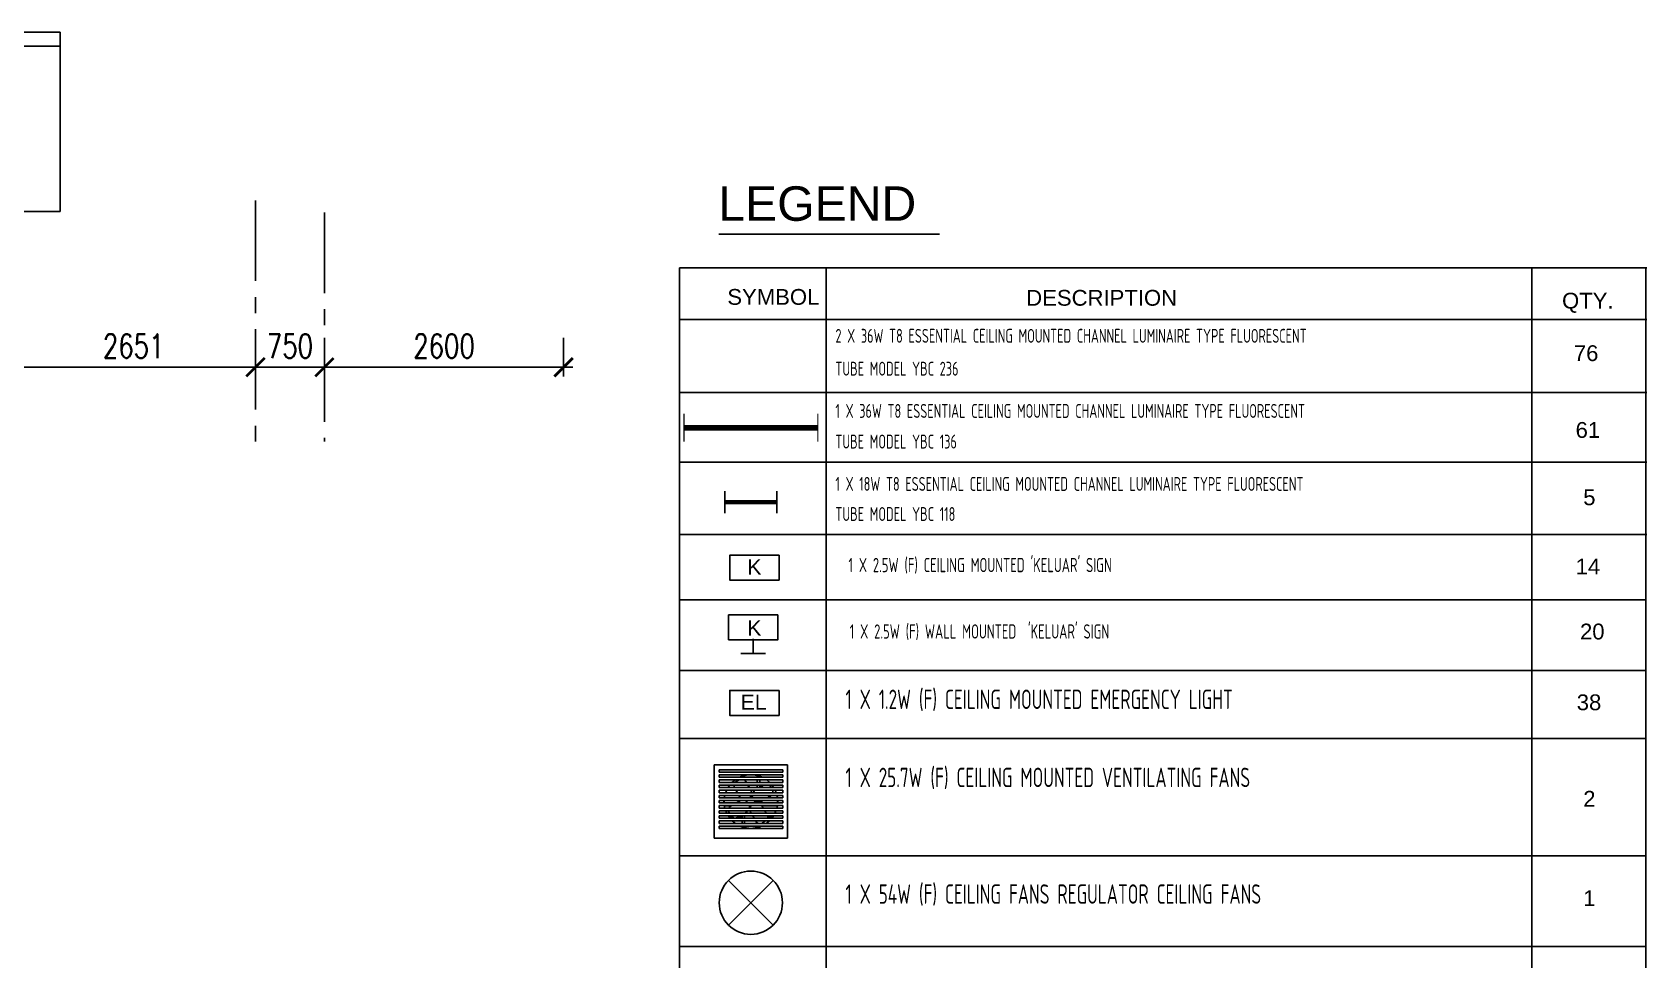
# Model space of a CAD drawing. Header units: inches. Extents: x -106706990 to 300603, y -86718466 to 1728185.
# Drawn here: x 155381 to 172937, y 11373 to 21460 of the extents above; entities that cross this region are included whole.
import ezdxf

# ---------------------------------------------------------------- set-up
doc = ezdxf.new("R2010")
doc.units = ezdxf.units.IN
doc.header["$MEASUREMENT"] = 0
doc.linetypes.add('CENTER', pattern=[2, 1.25, -0.25, 0.25, -0.25])
doc.linetypes.add('DASHED2', pattern=[0.375, 0.25, -0.125])
for name, color, linetype in [('A-ELEV3', 9, 'Continuous'), ('A-TXTBOMBA', 7, 'Continuous'), ('A-WALL', 1, 'Continuous'), ('area', 3, 'Continuous'), ('Dim', 7, 'Continuous'), ('Edges', 7, 'Continuous'), ('ELECT', 6, 'Continuous'), ('elk_LAMPU', 6, 'Continuous'), ('Grid', 8, 'CENTER'), ('lamb(new)', 5, 'Continuous'), ('LAMPU', 7, 'Continuous')]:
    doc.layers.add(name, color=color, linetype=linetype)
doc.layers.get('area').off()
doc.layers.get('elk_LAMPU').off()
doc.styles.add('arial', font='arial.ttf')
doc.styles.add('ARIAL2', font='arial.ttf', dxfattribs={"height": 200})
doc.styles.add('DIM', font='dim', dxfattribs={"width": 0.75})
doc.styles.add('DIM125', font='romans.shx', dxfattribs={"width": 0.75, "height": 260, "bigfont": '@extfont2.shx'})
doc.dimstyles.new('DIM 125', dxfattribs={"dimtxt": 260, "dimasz": 200, "dimexe": 100, "dimexo": 70, "dimgap": 100, "dimtad": 1, "dimtoh": 1, "dimdec": 0, "dimzin": 0, "dimdsep": 46, "dimtxsty": 'DIM125', "dimblk": 'ARCHTICK', "dimcen": 0.09, "dimdle": 100, "dimclrd": 132, "dimclre": 4, "dimclrt": 50, "dimadec": 0, "dimazin": 0, "dimtfac": 1, "dimtdec": 0, "dimtmove": 1, "dimatfit": 3, "dimfxl": 1, "dimtzin": 0, "dimarcsym": 0})

# ---------------------------------------------------------------- blocks, each defined once
blk = doc.blocks.new('_ArchTick')
at = {"color": 0, "linetype": 'ByBlock', "const_width": 0.15}
blk.add_lwpolyline([(-0.5, -0.5), (0.5, 0.5)], dxfattribs=at)
blk = doc.blocks.new('*D570')
at = {"layer": 'DEFPOINTS', "color": 0, "transparency": 16777216}
for p in [(155158, 18205), (157808, 18205), (155158, 17817)]:
    blk.add_point(p, dxfattribs=at)
at = {"layer": 'Dim', "color": 4, "lineweight": -2, "transparency": 16777216}
for p, q in [((155158, 18135), (155158, 17717)), ((157808, 18135), (157808, 17717))]:
    blk.add_line(p, q, dxfattribs=at)
at = {"layer": 'Dim', "color": 132, "lineweight": -2, "transparency": 16777216}
blk.add_line((157908, 17817), (155058, 17817), dxfattribs=at)
at = {"layer": 'Dim', "color": 132, "lineweight": -2, "transparency": 16777216, "xscale": 200, "yscale": 200, "zscale": 200, "rotation": 180}
blk.add_blockref('_ArchTick', (155158, 17817), dxfattribs=at)
at = {"layer": 'Dim', "color": 132, "lineweight": -2, "transparency": 16777216, "xscale": 200, "yscale": 200, "zscale": 200}
blk.add_blockref('_ArchTick', (157808, 17817), dxfattribs=at)
at = {"layer": 'Dim', "color": 50, "transparency": 16777216, "insert": (156483, 18047), "char_height": 260, "attachment_point": 5, "style": 'DIM125'}
blk.add_mtext('2651', dxfattribs=at)
blk = doc.blocks.new('*D571')
at = {"layer": 'DEFPOINTS', "color": 0, "transparency": 16777216}
for p in [(157808, 18205), (158558, 18205), (158558, 17817)]:
    blk.add_point(p, dxfattribs=at)
at = {"layer": 'Dim', "color": 4, "lineweight": -2, "transparency": 16777216}
for p, q in [((157808, 18135), (157808, 17717)), ((158558, 18135), (158558, 17717))]:
    blk.add_line(p, q, dxfattribs=at)
at = {"layer": 'Dim', "color": 132, "lineweight": -2, "transparency": 16777216}
blk.add_line((157708, 17817), (158658, 17817), dxfattribs=at)
at = {"layer": 'Dim', "color": 132, "lineweight": -2, "transparency": 16777216, "xscale": 200, "yscale": 200, "zscale": 200, "rotation": 180}
blk.add_blockref('_ArchTick', (157808, 17817), dxfattribs=at)
at = {"layer": 'Dim', "color": 132, "lineweight": -2, "transparency": 16777216, "xscale": 200, "yscale": 200, "zscale": 200}
blk.add_blockref('_ArchTick', (158558, 17817), dxfattribs=at)
at = {"layer": 'Dim', "color": 50, "transparency": 16777216, "insert": (158183, 18047), "char_height": 260, "attachment_point": 5, "style": 'DIM125'}
blk.add_mtext('750', dxfattribs=at)
blk = doc.blocks.new('*D572')
at = {"layer": 'DEFPOINTS', "color": 0, "transparency": 16777216}
for p in [(158558, 18205), (161158, 18205), (158558, 17817)]:
    blk.add_point(p, dxfattribs=at)
at = {"layer": 'Dim', "color": 4, "lineweight": -2, "transparency": 16777216}
for p, q in [((158558, 18135), (158558, 17717)), ((161158, 18135), (161158, 17717))]:
    blk.add_line(p, q, dxfattribs=at)
at = {"layer": 'Dim', "color": 132, "lineweight": -2, "transparency": 16777216}
blk.add_line((161258, 17817), (158458, 17817), dxfattribs=at)
at = {"layer": 'Dim', "color": 132, "lineweight": -2, "transparency": 16777216, "xscale": 200, "yscale": 200, "zscale": 200, "rotation": 180}
blk.add_blockref('_ArchTick', (158558, 17817), dxfattribs=at)
at = {"layer": 'Dim', "color": 132, "lineweight": -2, "transparency": 16777216, "xscale": 200, "yscale": 200, "zscale": 200}
blk.add_blockref('_ArchTick', (161158, 17817), dxfattribs=at)
at = {"layer": 'Dim', "color": 50, "transparency": 16777216, "insert": (159858, 18047), "char_height": 260, "attachment_point": 5, "style": 'DIM125'}
blk.add_mtext('2600', dxfattribs=at)
blk = doc.blocks.new('YBC 136')
at = {"layer": 'lamb(new)'}
for points, const_width in [([(86612636, -1195077), (86612636, -1195333)], 10.2), ([(86613856, -1195077), (86613856, -1195333)], 10.2), ([(86612636, -1195205), (86613856, -1195205)], 50.8)]:
    blk.add_lwpolyline(points, dxfattribs=dict(at, const_width=const_width))
blk = doc.blocks.new('YBS 118')
at = {"layer": 'lamb(new)'}
for p, q in [((86608002, -1196899), (86608002, -1196643)), ((86608612, -1196899), (86608612, -1196643))]:
    blk.add_line(p, q, dxfattribs=at)
for points, const_width in [([(86608002, -1196899), (86608002, -1196643)], 10.2), ([(86608612, -1196899), (86608612, -1196643)], 10.2), ([(86608612, -1196771), (86608002, -1196771)], 50.8)]:
    blk.add_lwpolyline(points, dxfattribs=dict(at, const_width=const_width))
blk = doc.blocks.new('EXITE')
at = {"layer": 'A-TXTBOMBA', "color": 3}
blk.add_lwpolyline([(86607836, -1196697), (86607300, -1196697), (86607300, -1196967), (86607836, -1196967)], close=True, dxfattribs=at)
at = {"layer": 'A-TXTBOMBA', "color": 3, "style": 'arial'}
blk.add_text('K', height=165, dxfattribs=at).set_placement((86607491, -1196907))
blk = doc.blocks.new('Elight')
at = {"layer": 'A-TXTBOMBA', "color": 6}
blk.add_lwpolyline([(86606267, -1196730), (86605731, -1196730), (86605731, -1197001), (86606267, -1197001)], close=True, dxfattribs=at)
at = {"layer": 'A-TXTBOMBA', "color": 6, "style": 'arial'}
blk.add_text('EL', height=164.8, dxfattribs=at).set_placement((86605850, -1196940))
blk = doc.blocks.new('eexit')
at = {"layer": 'A-TXTBOMBA', "color": 3, "linetype": 'Continuous'}
for p, q in [((86699882, -1206011), (86699882, -1206171)), ((86700015, -1206171), (86699748, -1206171))]:
    blk.add_line(p, q, dxfattribs=at)
at = {"layer": 'A-TXTBOMBA', "color": 3}
blk.add_lwpolyline([(86700150, -1205751), (86699614, -1205751), (86699614, -1206022), (86700150, -1206022)], close=True, dxfattribs=at)
at = {"layer": 'A-TXTBOMBA', "color": 3, "style": 'arial'}
blk.add_text('K', height=165, dxfattribs=at).set_placement((86699817, -1205977))
blk = doc.blocks.new('Exhaust Fan 8-Inch fr')
at = {"layer": 'Edges'}
for p, q in [((-5.91, 7.27), (5.91, 7.27)), ((-5.91, -4.54), (-5.91, 7.27)), ((-5.12, 6.08), (-5.12, 6.47)), ((-5.12, 6.47), (5.12, 6.47)), ((5.12, 6.08), (-5.12, 6.08)), ((-5.12, 5.26), (-5.12, 5.65)), ((-5.12, 5.65), (-0.31, 5.65)), ((-1.81, 5.26), (-5.12, 5.26)), ((-1.43, 5.42), (-1.81, 5.26)), ((-1.43, 5.26), (-1.81, 5.26)), ((-1.12, 5.54), (-1.43, 5.42)), ((-1.43, 5.42), (-1.43, 5.26)), ((-1.03, 5.26), (-1.43, 5.26)), ((-1.03, 5.56), (-1.12, 5.54)), ((-0.31, 5.65), (-1.03, 5.56)), ((-1.03, 5.56), (-1.03, 5.26)), ((1.03, 5.26), (-1.03, 5.26)), ((-0.31, 5.65), (0.31, 5.65)), ((1.03, 5.56), (0.31, 5.65)), ((0.31, 5.65), (5.12, 5.65)), ((1.03, 5.56), (1.03, 5.26)), ((1.12, 5.54), (1.03, 5.56)), ((1.43, 5.26), (1.03, 5.26)), ((1.43, 5.42), (1.12, 5.54)), ((1.43, 5.42), (1.43, 5.26)), ((1.81, 5.26), (1.43, 5.42)), ((1.81, 5.26), (1.43, 5.26)), ((5.12, 5.26), (1.81, 5.26)), ((5.12, 6.47), (5.12, 6.08)), ((5.12, 5.65), (5.12, 5.26)), ((5.91, -4.54), (5.91, 7.27)), ((-5.12, 4.43), (-5.12, 4.83)), ((-5.12, 4.83), (-2.54, 4.83)), ((-3.05, 4.43), (-5.12, 4.43)), ((-5.12, 3.61), (-5.12, 4)), ((-5.12, 4), (-3.38, 4)), ((-3.69, 3.61), (-5.12, 3.61)), ((-5.12, 2.79), (-5.12, 3.18)), ((-5.12, 3.18), (-3.89, 3.18)), ((-4.06, 2.79), (-5.12, 2.79)), ((-3.89, 3.18), (-4.06, 2.79)), ((-2.18, 2.79), (-4.06, 2.79)), ((-3.89, 3.18), (-2.4, 3.18)), ((-3.38, 4), (-3.69, 3.61)), ((-2.65, 3.61), (-3.69, 3.61)), ((-3.38, 4), (-2.75, 4)), ((-2.54, 4.83), (-3.05, 4.43)), ((-2.52, 4.43), (-3.05, 4.43)), ((-2.71, 3.71), (-2.75, 4)), ((-2.75, 4), (-2.74, 4)), ((-2.7, 3.72), (-2.74, 4)), ((-2.74, 4), (-0.47, 4)), ((-2.7, 3.72), (-2.71, 3.71)), ((-2.65, 3.61), (-2.71, 3.71)), ((-2.64, 3.61), (-2.7, 3.72)), ((-2.64, 3.61), (-2.65, 3.61)), ((-0.24, 3.61), (-2.64, 3.61)), ((-2.54, 4.83), (-1.91, 4.83)), ((-2.52, 4.43), (-2.46, 4.51)), ((-2.51, 4.43), (-2.52, 4.43)), ((-2.51, 4.43), (-2.45, 4.51)), ((-0.72, 4.43), (-2.51, 4.43)), ((-2.45, 4.51), (-2.46, 4.51)), ((-2.45, 4.51), (-1.91, 4.83)), ((-2.18, 2.79), (-2.4, 3.18)), ((-2.4, 3.18), (-2.39, 3.18)), ((-2.16, 2.79), (-2.39, 3.18)), ((-2.39, 3.18), (0.01, 3.18)), ((-2.16, 2.79), (-2.18, 2.79)), ((0.1, 2.79), (-2.16, 2.79)), ((-1.91, 4.83), (-0.99, 4.83)), ((-0.9, 4.76), (-0.99, 4.83)), ((-0.99, 4.83), (1.03, 4.83)), ((-0.9, 4.76), (-0.72, 4.43)), ((1.03, 4.43), (-0.72, 4.43)), ((-0.47, 4), (-0.24, 3.61)), ((-0.47, 4), (1.03, 4)), ((1.03, 3.61), (-0.24, 3.61)), ((0.01, 3.18), (0.04, 3.13)), ((0.01, 3.18), (0.64, 3.18)), ((0.04, 3.13), (0.1, 2.79)), ((0.31, 2.79), (0.1, 2.79)), ((0.64, 3.18), (0.31, 2.79)), ((3.54, 2.79), (0.31, 2.79)), ((0.64, 3.18), (3.49, 3.18)), ((1.03, 4.83), (1.03, 4.43)), ((1.03, 4.83), (1.43, 4.83)), ((1.43, 4.43), (1.03, 4.43)), ((1.03, 4), (1.03, 3.61)), ((1.03, 4), (1.43, 4)), ((1.37, 3.61), (1.03, 3.61)), ((1.37, 3.61), (1.43, 3.64)), ((3.24, 3.61), (1.37, 3.61)), ((1.43, 4.83), (1.43, 4.43)), ((1.43, 4.83), (2.54, 4.83)), ((3.05, 4.43), (1.43, 4.43)), ((1.43, 4), (1.43, 3.64)), ((1.43, 3.64), (2.05, 4)), ((1.43, 4), (2.05, 4)), ((2.05, 4), (2.92, 4)), ((3.05, 4.43), (2.54, 4.83)), ((2.54, 4.83), (5.12, 4.83)), ((2.92, 4), (3.08, 3.89)), ((2.92, 4), (3.38, 4)), ((5.12, 4.43), (3.05, 4.43)), ((3.08, 3.89), (3.24, 3.61)), ((3.69, 3.61), (3.24, 3.61)), ((3.69, 3.61), (3.38, 4)), ((3.38, 4), (5.12, 4)), ((3.49, 3.18), (3.5, 3.15)), ((3.49, 3.18), (3.89, 3.18)), ((3.54, 2.79), (3.5, 3.15)), ((3.5, 3.15), (3.51, 3.14)), ((3.54, 2.79), (3.51, 3.14)), ((4.06, 2.79), (3.54, 2.79)), ((3.54, 2.79), (3.54, 2.79)), ((5.12, 3.61), (3.69, 3.61)), ((4.06, 2.79), (3.89, 3.18)), ((3.89, 3.18), (5.12, 3.18)), ((5.12, 2.79), (4.06, 2.79)), ((5.12, 4.83), (5.12, 4.43)), ((5.12, 4), (5.12, 3.61)), ((5.12, 3.18), (5.12, 2.79)), ((-5.12, 1.96), (-5.12, 2.36)), ((-5.12, 2.36), (-4.2, 2.36)), ((-4.25, 1.96), (-5.12, 1.96)), ((-5.12, 1.14), (-5.12, 1.53)), ((-5.12, 1.53), (-4.31, 1.53)), ((-4.3, 1.14), (-5.12, 1.14)), ((-5.12, 0.32), (-5.12, 0.71)), ((-5.12, 0.71), (-4.25, 0.71)), ((-4.19, 0.32), (-5.12, 0.32)), ((-4.31, 1.53), (-4.33, 1.36)), ((-4.33, 1.36), (-4.3, 1.14)), ((-4.31, 1.53), (-4.29, 1.53)), ((-4.29, 1.14), (-4.3, 1.14)), ((-4.29, 1.53), (-4.29, 1.14)), ((-4.29, 1.53), (-4.22, 1.53)), ((-2.3, 1.14), (-4.29, 1.14)), ((-4.22, 2.17), (-4.25, 1.96)), ((-4.22, 1.96), (-4.25, 1.96)), ((-4.25, 0.71), (-4.22, 0.55)), ((-4.25, 0.71), (-3.04, 0.71)), ((-4.2, 2.36), (-4.22, 2.17)), ((-4.22, 1.96), (-4.22, 2.17)), ((-1.63, 1.96), (-4.22, 1.96)), ((-4.22, 1.53), (-4.22, 1.52)), ((-4.22, 1.53), (-1.43, 1.53)), ((-4.22, 1.52), (-1.43, 1.52)), ((-4.22, 0.65), (-3.16, 0.65)), ((-4.22, 0.55), (-4.22, 0.65)), ((-4.22, 0.55), (-4.19, 0.32)), ((-4.2, 2.36), (-1.93, 2.36)), ((-3.53, 0.32), (-4.19, 0.32)), ((-3.37, 0.52), (-3.53, 0.32)), ((-0.3, 0.32), (-3.53, 0.32)), ((-3.37, 0.52), (-3.16, 0.65)), ((-3.16, 0.65), (-3.04, 0.71)), ((-3.04, 0.71), (-0.26, 0.71)), ((-2.3, 1.14), (-1.74, 1.46)), ((-0.61, 1.14), (-2.3, 1.14)), ((-1.77, 2.08), (-1.93, 2.36)), ((-1.93, 2.36), (-1.91, 2.36)), ((-1.76, 2.09), (-1.91, 2.36)), ((-1.91, 2.36), (0.07, 2.36)), ((-1.76, 2.09), (-1.77, 2.08)), ((-1.77, 2.08), (-1.63, 1.96)), ((-1.76, 2.09), (-1.61, 1.96)), ((-1.74, 1.46), (-1.43, 1.52)), ((-1.61, 1.96), (-1.63, 1.96)), ((-0.35, 1.96), (-1.61, 1.96)), ((-1.43, 1.53), (-1.43, 1.52)), ((-1.43, 1.52), (-1.32, 1.53)), ((-1.43, 1.53), (-1.32, 1.53)), ((-1.43, 1.52), (-1.43, 1.52)), ((-1.32, 1.53), (-1.14, 1.53)), ((-1.14, 1.53), (-1.1, 1.52)), ((-1.14, 1.53), (-1.1, 1.53)), ((-1.1, 1.53), (-1.1, 1.52)), ((-1.1, 1.53), (-0.65, 1.53)), ((-1.1, 1.52), (-0.72, 1.42)), ((-0.72, 1.42), (-0.66, 1.37)), ((-0.67, 1.43), (-0.65, 1.53)), ((-0.66, 1.37), (-0.67, 1.43)), ((-0.65, 1.26), (-0.66, 1.37)), ((-0.65, 1.53), (0.61, 1.53)), ((-0.61, 1.14), (-0.65, 1.26)), ((0.57, 1.14), (-0.61, 1.14)), ((-0.35, 1.96), (-0.33, 1.98)), ((0.31, 1.96), (-0.35, 1.96)), ((-0.33, 1.98), (-0.17, 2.04)), ((-0.3, 0.32), (-0.23, 0.57)), ((-0.29, 0.32), (-0.3, 0.32)), ((-0.29, 0.32), (-0.27, 0.37)), ((-0.13, 0.32), (-0.29, 0.32)), ((-0.27, 0.37), (-0.22, 0.56)), ((-0.27, 0.37), (-0.12, 0.35)), ((-0.22, 0.56), (-0.26, 0.71)), ((-0.23, 0.57), (-0.26, 0.71)), ((-0.26, 0.71), (-0.26, 0.71)), ((-0.26, 0.71), (-0.01, 0.71)), ((-0.23, 0.57), (-0.22, 0.56)), ((-0.17, 2.04), (-0.05, 2.05)), ((-0.13, 0.32), (-0.12, 0.35)), ((-0.12, 0.32), (-0.13, 0.32)), ((-0.12, 0.32), (-0.01, 0.7)), ((-0.12, 0.35), (-0.02, 0.69)), ((1.97, 0.32), (-0.12, 0.32)), ((0, 2.1), (-0.05, 2.05)), ((-0.05, 2.05), (0, 2.06)), ((-0.02, 0.69), (-0.01, 0.71)), ((-0.01, 0.7), (-0.02, 0.69)), ((-0.01, 0.7), (0, 0.71)), ((-0.01, 0.71), (0, 0.71)), ((0.07, 2.36), (0, 2.1)), ((0, 2.06), (0.17, 2.03)), ((0, 0.71), (1.75, 0.71)), ((0.07, 2.36), (0.19, 2.36)), ((0.17, 2.03), (0.25, 1.99)), ((0.19, 2.36), (0.18, 2.29)), ((0.18, 2.29), (0.25, 1.99)), ((0.19, 2.36), (3.33, 2.36)), ((0.25, 1.99), (0.31, 1.96)), ((2.67, 1.96), (0.31, 1.96)), ((0.6, 1.22), (0.57, 1.14)), ((0.62, 1.14), (0.57, 1.14)), ((0.63, 1.39), (0.6, 1.22)), ((0.61, 1.53), (0.62, 1.49)), ((0.61, 1.53), (1.92, 1.53)), ((0.67, 1.44), (0.62, 1.49)), ((0.62, 1.49), (0.62, 1.48)), ((0.68, 1.43), (0.62, 1.48)), ((0.62, 1.48), (0.63, 1.39)), ((0.84, 1.19), (0.62, 1.14)), ((1.03, 1.14), (0.62, 1.14)), ((1.16, 1.31), (0.67, 1.44)), ((0.67, 1.44), (0.68, 1.43)), ((1.02, 1.34), (0.68, 1.43)), ((0.99, 1.15), (0.84, 1.19)), ((0.99, 1.15), (1.02, 1.34)), ((1.03, 1.14), (0.99, 1.15)), ((1.17, 1.3), (1.02, 1.34)), ((1.2, 1.14), (1.03, 1.14)), ((1.69, 1.4), (1.16, 1.31)), ((1.16, 1.31), (1.17, 1.3)), ((1.22, 1.31), (1.17, 1.3)), ((1.22, 1.31), (1.2, 1.14)), ((1.43, 1.14), (1.2, 1.14)), ((1.43, 1.34), (1.22, 1.31)), ((1.7, 1.39), (1.43, 1.34)), ((1.43, 1.34), (1.43, 1.14)), ((4.29, 1.14), (1.43, 1.14)), ((1.92, 1.53), (1.69, 1.4)), ((1.69, 1.4), (1.7, 1.39)), ((1.92, 1.52), (1.7, 1.39)), ((1.75, 0.71), (1.78, 0.65)), ((1.75, 0.71), (4.25, 0.71)), ((1.78, 0.65), (4.2, 0.65)), ((1.78, 0.65), (1.97, 0.32)), ((1.95, 1.53), (1.92, 1.52)), ((1.92, 1.53), (1.95, 1.53)), ((1.92, 1.52), (4.2, 1.52)), ((1.95, 1.53), (4.2, 1.53)), ((4.19, 0.32), (1.97, 0.32)), ((3.32, 2.34), (2.67, 1.96)), ((2.69, 1.96), (2.67, 1.96)), ((3.33, 2.33), (2.69, 1.96)), ((4.2, 1.96), (2.69, 1.96)), ((3.32, 2.34), (3.33, 2.36)), ((3.32, 2.34), (3.33, 2.33)), ((3.33, 2.33), (3.35, 2.36)), ((3.33, 2.36), (3.35, 2.36)), ((3.35, 2.36), (4.2, 2.36)), ((4.19, 0.32), (4.2, 0.38)), ((5.12, 0.32), (4.19, 0.32)), ((4.2, 2.34), (4.2, 2.36)), ((4.2, 2.36), (5.12, 2.36)), ((4.2, 2.34), (4.2, 2.33)), ((4.25, 1.96), (4.2, 2.33)), ((4.2, 2.33), (4.2, 1.96)), ((4.25, 1.96), (4.2, 1.96)), ((4.2, 1.52), (4.2, 1.53)), ((4.2, 1.53), (4.29, 1.53)), ((4.2, 0.38), (4.25, 0.71)), ((4.2, 0.65), (4.2, 0.38)), ((5.12, 1.96), (4.25, 1.96)), ((4.25, 0.71), (5.12, 0.71)), ((4.29, 1.53), (4.29, 1.14)), ((4.29, 1.53), (4.31, 1.53)), ((4.3, 1.14), (4.29, 1.14)), ((4.3, 1.14), (4.33, 1.36)), ((5.12, 1.14), (4.3, 1.14)), ((4.33, 1.36), (4.31, 1.53)), ((4.31, 1.53), (5.12, 1.53)), ((5.12, 2.36), (5.12, 1.96)), ((5.12, 1.53), (5.12, 1.14)), ((5.12, 0.71), (5.12, 0.32)), ((-5.12, -0.51), (-5.12, -0.11)), ((-5.12, -0.11), (-4.04, -0.11)), ((-3.87, -0.51), (-5.12, -0.51)), ((-5.12, -1.33), (-5.12, -0.94)), ((-5.12, -0.94), (-3.65, -0.94)), ((-3.35, -1.33), (-5.12, -1.33)), ((-5.12, -2.15), (-5.12, -1.76)), ((-5.12, -1.76), (-2.99, -1.76)), ((-2.47, -2.15), (-5.12, -2.15)), ((-5.12, -2.98), (-5.12, -2.58)), ((-5.12, -2.58), (-1.7, -2.58)), ((-4.04, -0.11), (-4.02, -0.14)), ((-4.04, -0.11), (-3.57, -0.11)), ((-4.02, -0.14), (-3.57, -0.14)), ((-4.02, -0.14), (-3.87, -0.51)), ((-3.43, -0.51), (-3.87, -0.51)), ((-3.65, -0.94), (-3.57, -1.04)), ((-3.65, -0.94), (-3.18, -0.94)), ((-3.57, -0.11), (-3.57, -0.14)), ((-3.57, -0.11), (-0.52, -0.11)), ((-3.57, -0.14), (-3.56, -0.29)), ((-3.57, -1.04), (-3.12, -1.04)), ((-3.57, -1.04), (-3.35, -1.33)), ((-3.56, -0.29), (-3.43, -0.51)), ((-1, -0.51), (-3.43, -0.51)), ((-2.71, -1.33), (-3.35, -1.33)), ((-3.13, -1.03), (-3.18, -0.94)), ((-3.18, -0.94), (-1.75, -0.94)), ((-2.71, -1.33), (-3.13, -1.03)), ((-3.13, -1.03), (-3.12, -1.04)), ((-2.71, -1.33), (-3.12, -1.04)), ((-3.12, -1.04), (-3.12, -1.04)), ((-2.99, -1.76), (-2.47, -2.15)), ((-2.99, -1.76), (-1.43, -1.76)), ((-2.34, -1.28), (-2.71, -1.33)), ((-2.71, -1.33), (-2.71, -1.33)), ((-2.65, -1.33), (-2.71, -1.33)), ((-2.71, -1.33), (-2.71, -1.33)), ((-2.33, -1.29), (-2.65, -1.33)), ((-1.43, -1.33), (-2.65, -1.33)), ((-1.43, -2.15), (-2.47, -2.15)), ((-1.75, -0.94), (-2.34, -1.28)), ((-2.34, -1.28), (-2.33, -1.29)), ((-1.91, -1.04), (-2.33, -1.29)), ((-1.72, -0.94), (-1.91, -1.04)), ((-1.91, -1.04), (-1.43, -1.04)), ((-1.75, -0.94), (-1.72, -0.94)), ((-1.72, -0.94), (-1.43, -0.94)), ((-1.7, -2.58), (-1.43, -2.69)), ((-1.7, -2.58), (-1.43, -2.58)), ((-1.43, -0.94), (-1.43, -1.04)), ((-1.43, -0.94), (-1.03, -0.94)), ((-1.43, -1.04), (-1.43, -1.33)), ((-1.03, -1.33), (-1.43, -1.33)), ((-1.43, -1.76), (-1.43, -2.15)), ((-1.43, -1.76), (-1.03, -1.76)), ((-1.03, -2.15), (-1.43, -2.15)), ((-1.43, -2.58), (-1.43, -2.69)), ((-1.43, -2.58), (-1.03, -2.58)), ((-1.03, -1.33), (-1.03, -0.94)), ((-1.03, -0.94), (0.29, -0.94)), ((0.51, -1.33), (-1.03, -1.33)), ((-1.03, -2.15), (-1.03, -1.76)), ((-1.03, -1.76), (0.76, -1.76)), ((1.03, -2.15), (-1.03, -2.15)), ((-1.03, -2.83), (-1.03, -2.58)), ((-1.03, -2.58), (1.03, -2.58)), ((-0.7, -0.33), (-1, -0.51)), ((-0.97, -0.51), (-1, -0.51)), ((-0.7, -0.35), (-0.97, -0.51)), ((0.04, -0.51), (-0.97, -0.51)), ((-0.7, -0.35), (-0.5, -0.11)), ((-0.7, -0.33), (-0.52, -0.11)), ((-0.7, -0.33), (-0.7, -0.35)), ((-0.52, -0.11), (-0.5, -0.11)), ((-0.5, -0.11), (-0.1, -0.11)), ((-0.07, -0.33), (-0.1, -0.11)), ((-0.1, -0.11), (-0.09, -0.11)), ((-0.05, -0.32), (-0.09, -0.11)), ((-0.09, -0.11), (2.22, -0.11)), ((-0.05, -0.32), (-0.07, -0.33)), ((0.04, -0.51), (-0.07, -0.33)), ((0.05, -0.51), (-0.05, -0.32)), ((0.05, -0.51), (0.04, -0.51)), ((2.45, -0.51), (0.05, -0.51)), ((0.51, -1.33), (0.29, -0.94)), ((0.29, -0.94), (0.3, -0.94)), ((0.53, -1.33), (0.3, -0.94)), ((0.3, -0.94), (2.69, -0.94)), ((0.53, -1.33), (0.51, -1.33)), ((2.7, -1.33), (0.53, -1.33)), ((0.88, -1.96), (0.76, -1.76)), ((0.76, -1.76), (0.78, -1.76)), ((0.89, -1.95), (0.78, -1.76)), ((0.78, -1.76), (2.35, -1.76)), ((0.89, -1.95), (0.88, -1.96)), ((0.88, -1.96), (1.03, -2.08)), ((0.89, -1.95), (1.15, -2.15)), ((1.03, -2.08), (1.03, -2.15)), ((1.03, -2.08), (1.13, -2.15)), ((1.13, -2.15), (1.03, -2.15)), ((1.03, -2.58), (1.03, -2.83)), ((1.03, -2.58), (1.43, -2.58)), ((1.15, -2.15), (1.13, -2.15)), ((1.49, -2.15), (1.15, -2.15)), ((1.43, -2.58), (1.43, -2.69)), ((1.43, -2.69), (1.7, -2.58)), ((1.43, -2.58), (1.7, -2.58)), ((1.49, -2.15), (1.7, -2.14)), ((1.56, -2.15), (1.49, -2.15)), ((1.56, -2.15), (1.69, -2.14)), ((2.47, -2.15), (1.56, -2.15)), ((1.7, -2.14), (1.69, -2.14)), ((2.35, -1.76), (1.7, -2.14)), ((1.7, -2.58), (5.12, -2.58)), ((2.22, -0.11), (2.24, -0.14)), ((2.22, -0.11), (4.04, -0.11)), ((2.24, -0.14), (4.02, -0.14)), ((2.24, -0.14), (2.45, -0.51)), ((2.35, -1.76), (2.99, -1.76)), ((3.87, -0.51), (2.45, -0.51)), ((2.47, -2.15), (2.99, -1.76)), ((5.12, -2.15), (2.47, -2.15)), ((2.69, -0.94), (2.7, -1.04)), ((2.69, -0.94), (3.65, -0.94)), ((2.7, -1.04), (3.57, -1.04)), ((2.7, -1.04), (2.73, -1.29)), ((2.73, -1.29), (2.7, -1.33)), ((3.35, -1.33), (2.7, -1.33)), ((2.99, -1.76), (5.12, -1.76)), ((3.35, -1.33), (3.57, -1.04)), ((5.12, -1.33), (3.35, -1.33)), ((3.57, -1.04), (3.65, -0.94)), ((3.65, -0.94), (5.12, -0.94)), ((3.87, -0.51), (4.02, -0.14)), ((5.12, -0.51), (3.87, -0.51)), ((4.02, -0.14), (4.04, -0.11)), ((4.04, -0.11), (5.12, -0.11)), ((5.12, -0.11), (5.12, -0.51)), ((5.12, -0.94), (5.12, -1.33)), ((5.12, -1.76), (5.12, -2.15)), ((5.12, -2.58), (5.12, -2.98)), ((5.21, -4.54), (-5.91, -4.54)), ((5.12, -2.98), (-5.12, -2.98)), ((-1.43, -2.69), (-1.12, -2.82)), ((-1.12, -2.82), (-1.03, -2.83)), ((-1.03, -2.83), (0, -2.97)), ((0, -2.97), (1.03, -2.83)), ((1.03, -2.83), (1.12, -2.82)), ((1.12, -2.82), (1.43, -2.69)), ((5.21, -4.54), (5.72, -4.54)), ((5.72, -4.54), (5.91, -4.54))]:
    blk.add_line(p, q, dxfattribs=at)
blk = doc.blocks.new('ceiling fan')
at = {"layer": 'ELECT', "color": 6}
for p, q in [((86610809, -1196104), (86611870, -1195043)), ((86610809, -1195043), (86611870, -1196104))]:
    blk.add_line(p, q, dxfattribs=at)
blk.add_circle((86611340, -1195573), 750, dxfattribs=at)

msp = doc.modelspace()

# ---------------------------------------------------------------- linework, layer by layer
at = {"layer": 'A-ELEV3', "color": 8}
for p in [(155682.8, 21309.7), (153957.8, 19510)]:
    msp.add_line(p, (155682.8, 19510), dxfattribs=at)
at = {"layer": 'A-WALL', "color": 8, "linetype": 'Continuous', "ltscale": 900}
msp.add_lwpolyline([(155232.8, 21459.7), (155232.8, 21309.7), (155682.8, 21309.7), (155682.8, 21459.7)], close=True, dxfattribs=at)
at = {"layer": 'Grid', "color": 8, "ltscale": 700}
for p, q in [((157808.3, 19630.2), (157808.3, 17007.9)), ((158558.3, 19498.9), (158558.3, 17007.9))]:
    msp.add_line(p, q, dxfattribs=at)
at = {"layer": 'LAMPU', "color": 1, "linetype": 'Continuous'}
for p, q in [((162847.2, 19263.7), (165246, 19263.7)), ((162419.2, 18896.1), (172936.5, 18896.1)), ((162419.2, 18896.1), (162419.2, 13778.9)), ((164014, 18896.1), (164014, 13778.9)), ((171687.5, 18896.1), (171687.5, 13778.9)), ((172926.7, 18896.1), (172926.7, 13778.9)), ((162419.2, 18334.1), (172936.5, 18334.1)), ((164014, 17885.6), (164014, 17885.4)), ((162419.2, 17543.6), (172936.5, 17543.6)), ((162419.2, 16784.6), (172936.5, 16784.6)), ((162419.2, 16643.2), (162419.2, 11526)), ((164014, 16643.2), (164014, 11526)), ((171687.5, 16643.2), (171687.5, 11526)), ((172926.7, 16634.8), (172926.7, 11517.6)), ((162419.2, 15997.6), (172936.5, 15997.6)), ((162419.2, 15583.6), (162419.2, 10586)), ((164014, 15583.6), (164014, 8456)), ((171687.5, 15583.6), (171687.5, 8456)), ((172926.7, 15583.6), (172926.7, 10586)), ((162419.2, 15286.9), (172926.7, 15286.9)), ((162419.2, 14516.9), (172926.7, 14516.9)), ((162419.2, 13778.9), (172926.7, 13778.9)), ((162419.2, 12501.7), (172926.7, 12501.7)), ((162419.2, 11517.6), (172926.7, 11517.6))]:
    msp.add_line(p, q, dxfattribs=at)

# ---------------------------------------------------------------- block references
at = {"xscale": 67.64413300129952, "yscale": 67.64413300129952, "zscale": 67.64413300129952}
msp.add_blockref('Exhaust Fan 8-Inch fr', (163195.1, 13000.7), dxfattribs=at)
at = {"layer": 'area'}
for name, p in [('EXITE', (-86444335.2, 1212468.3)), ('eexit', (-86536661.9, 1220874.4)), ('Elight', (-86442766.3, 1211031.6))]:
    msp.add_blockref(name, p, dxfattribs=at)
at = {"layer": 'elk_LAMPU', "color": 0, "linetype": 'DASHED2', "lineweight": 18, "xscale": 0.4586404132694923, "yscale": 0.4586404132694923, "zscale": 0.4586404132694923}
msp.add_blockref('ceiling fan', (-39560266.2, 560330.6), dxfattribs=at)
at = {"layer": 'lamb(new)'}
for name, p, xscale, yscale, zscale in [('YBC 136', (-103098823.8, 1442105.2), 1.192219712075198, 1.192219712075198, 1.192219712075198), ('YBS 118', (-80355139.7, 1128966.9), 0.9296837370623666, 0.9296837370623666, 0.9296837370623666)]:
    msp.add_blockref(name, p, dxfattribs=dict(at, xscale=xscale, yscale=yscale, zscale=zscale))

# ---------------------------------------------------------------- texts
at = {"layer": 'LAMPU', "style": 'ARIAL2'}
for s, height, p in [('LEGEND', 374.77, (162840.5, 19409.4)), ('SYMBOL', 171.84, (162938.9, 18495.7)), ('DESCRIPTION', 171.838, (166189.2, 18485.8)), ('QTY.', 171.84, (172015.9, 18454.8)), ('76', 171.84, (172144.4, 17883.7)), ('61', 171.84, (172163.2, 17048.7)), ('5', 171.8, (172246.2, 16316.3)), ('14', 171.84, (172163.9, 15564.1)), ('20', 171.84, (172211.1, 14856.4)), ('38', 171.84, (172175.8, 14086.4)), ('2', 171.8, (172246.2, 13037.2)), ('1', 171.8, (172246.2, 11956.5))]:
    msp.add_text(s, height=height, dxfattribs=at).set_placement(p)
at = {"layer": 'LAMPU', "color": 7, "linetype": 'Continuous', "style": 'DIM', "width": 0.75}
for s, height, p in [('2 X 36W T8 ESSENTIAL CEILING MOUNTED CHANNEL LUMINAIRE TYPE FLUORESCENT ', 151.217, (164114.6, 18082.7)), ('TUBE MODEL YBC 236', 151.217, (164114.6, 17725.1)), ('1 X 36W T8 ESSENTIAL CEILING MOUNTED CHANNEL LUMINAIRE TYPE FLUORESCENT ', 151.217, (164114.6, 17265.8)), ('TUBE MODEL YBC 136', 151.217, (164114.6, 16932.3)), ('1 X 18W T8 ESSENTIAL CEILING MOUNTED CHANNEL LUMINAIRE TYPE FLUORESCENT ', 151.217, (164114.6, 16471.9)), ('TUBE MODEL YBC 118', 151.217, (164114.6, 16144.4)), ('1 X 1.2W (F) CEILING MOUNTED EMERGENCY LIGHT', 211.411, (164223.9, 14099)), ('1 X 25.7W (F) CEILING MOUNTED VENTILATING FANS', 211.411, (164223.9, 13249.6)), ('1 X 54W (F) CEILING FANS REGULATOR CEILING FANS', 211.411, (164223.9, 11981.3))]:
    msp.add_text(s, height=height, dxfattribs=at).set_placement(p)
at = {"layer": 'LAMPU', "color": 7, "style": 'DIM', "width": 0.75}
for s, p in [("1 X 2.5W (F) CEILING MOUNTED 'KELUAR' SIGN", (164256.1, 15587.6)), ("1 X 2.5W (F) WALL MOUNTED  'KELUAR' SIGN", (164269.6, 14865.2))]:
    msp.add_text(s, height=155.344, dxfattribs=at).set_placement(p)

# ---------------------------------------------------------------- dimensions: what is measured, and where the dimension line sits
at = {"layer": 'Dim', "color": 8}
for base, p1, p2, picture, middle in [((155157.7654571, 17817.4288704), (157808.2654571, 18204.5061433), (155157.7654571, 18204.5061433), '*D570', (156483.0154571, 18047.4288704)), ((158558.2654571, 17817.4288704), (161157.7654571, 18204.5061433), (158558.2654571, 18204.5061433), '*D572', (159858.0154571, 18047.4288704))]:
    dim = msp.add_linear_dim(base=base, p1=p1, p2=p2, angle=180, dimstyle='DIM 125', dxfattribs=at)
    dim.commit()
    dim.dimension.update_dxf_attribs({"geometry": picture, "text_midpoint": middle})
dim = msp.add_linear_dim(base=(158558.3, 17817.4), p1=(157808.3, 18204.5), p2=(158558.3, 18204.5), dimstyle='DIM 125', dxfattribs=at)
dim.commit()
dim.dimension.update_dxf_attribs({"geometry": '*D571', "text_midpoint": (158183.3, 18047.4)})

doc.saveas('drawing.dxf')
